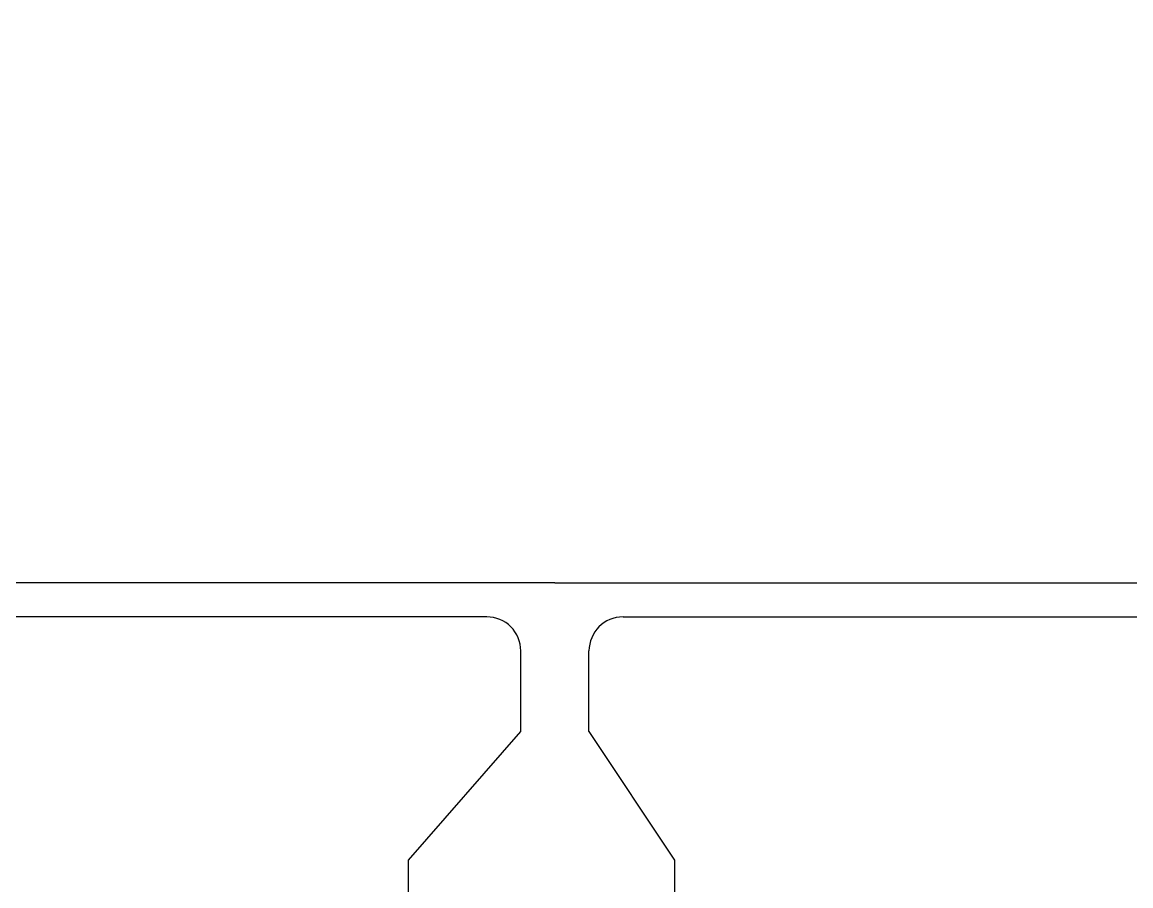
# Model space of a CAD drawing. Extents: x 1225654 to 1325654, y 924838 to 1022543.
# Drawn here: x 1247360 to 1250613, y 945186 to 947718 of the extents above; entities that cross this region are included whole.
import ezdxf

# ---------------------------------------------------------------- set-up
doc = ezdxf.new("R2010")
doc.units = 13

msp = doc.modelspace()

# ---------------------------------------------------------------- linework, layer by layer
for p, q in [((1248923.2, 946074.7), (1245561.3, 946074.7)), ((1248923.2, 946074.7), (1252285.1, 946074.7)), ((1248723.2, 945974.7), (1245561.3, 945974.7)), ((1249123.2, 945974.7), (1252285.1, 945974.7)), ((1248823.2, 945638.7), (1248823.2, 945874.7)), ((1249023.2, 945638.7), (1249023.2, 945874.7)), ((1248493.6, 945261.5), (1248823.2, 945638.7)), ((1249023.2, 945638.7), (1249273.7, 945261.5)), ((1248493.6, 944924.1), (1248493.6, 945261.5)), ((1249273.7, 945261.5), (1249273.7, 944124))]:
    msp.add_line(p, q)
msp.add_lwpolyline([(1260678.3, 924838.4), (1290630.1, 924838.4, 6.524121)], format="xyb", close=True)
msp.add_lwpolyline([(1260678.3, 924838.4), (1290630.1, 924838.4, 6.524121)], format="xyb", close=True)
for centre, start, end in [((1248723.2, 945874.7), 0, 90), ((1249123.2, 945874.7), 90, 180)]:
    msp.add_arc(centre, 100, start, end)

doc.saveas('drawing.dxf')
